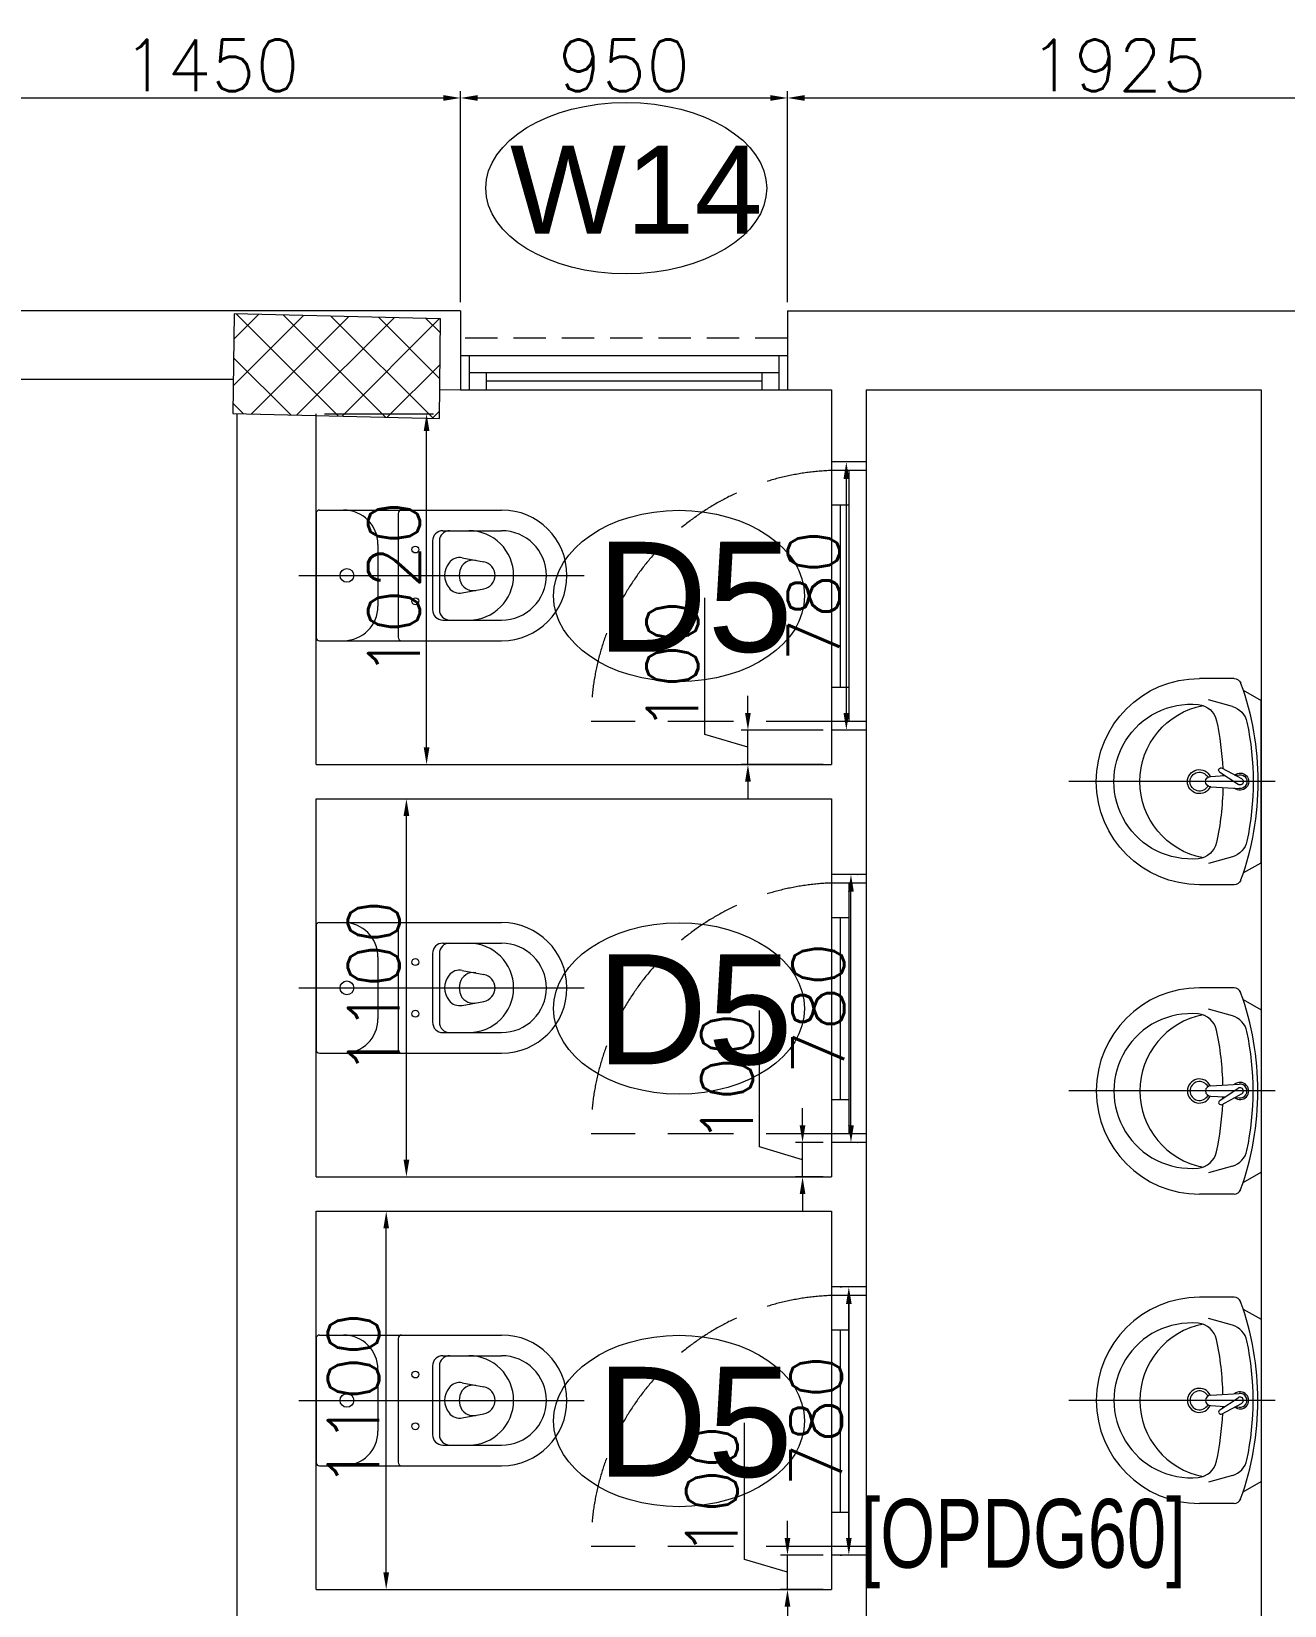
# Model space of a CAD drawing. Header units: millimetres. Extents: x -2143172 to 5255, y -610845 to 279739.
# Drawn here: x -1177132 to -1173487, y -576485 to -571906 of the extents above; entities that cross this region are included whole.
import ezdxf

# ---------------------------------------------------------------- set-up
doc = ezdxf.new("R2010")
doc.units = ezdxf.units.MM
doc.header["$LTSCALE"] = 30
doc.linetypes.add('HIDDEN', pattern=[9.525, 6.35, -3.175])
doc.linetypes.add('HIDDEN2', pattern=[0.1875, 0.125, -0.0625])
doc.layers.get('0').update_dxf_attribs({"lineweight": 5})
doc.layers.get('Defpoints').update_dxf_attribs({"lineweight": 5})
for name, color, linetype, lineweight in [('72_EGR_BASE_TEXT', 7, 'Continuous', 5), ('Al door tag', 4, 'Continuous', 5), ('Al Window tag', 5, 'Continuous', 5), ('Aluminum', 7, 'Continuous', 5), ('C-HYDR-CTCH', 6, 'Continuous', 5), ('dims.', 152, 'Continuous', 5), ('Hatch', 252, 'Continuous', 5), ('New Aluminium', 250, 'Continuous', 5), ('Proj', 7, 'HIDDEN2', 5), ('SANIT', 250, 'Continuous', 5), ('Structure', 20, 'Continuous', 5), ('Walls', 32, 'Continuous', 5)]:
    doc.layers.add(name, color=color, linetype=linetype, lineweight=lineweight)
doc.styles.add('SIMPLEX', font='SIMPLEX.shx', dxfattribs={"height": 150})
doc.styles.add('TTLB-A0-JeddahDP$0$swis721', font='swiss.ttf')
doc.styles.add('X3G_ENTITY_2587FA', font='swisscl.ttf', dxfattribs={"height": 200})
doc.dimstyles.new('Buk', dxfattribs={"dimtxt": 150, "dimasz": 50, "dimexe": 20, "dimexo": 25, "dimgap": 20, "dimtad": 1, "dimdec": 0, "dimrnd": 5, "dimdsep": 46, "dimtxsty": 'SIMPLEX', "dimcen": 0, "dimdle": 20, "dimclrd": 256, "dimclre": 256, "dimclrt": 256, "dimadec": 0, "dimazin": 0, "dimtfac": 0.0075, "dimtdec": 0, "dimtmove": 1, "dimatfit": 2, "dimldrblk": 'ARCHTICK', "dimfxl": 1, "dimtolj": 1, "dimtzin": 0, "dimlwd": -1, "dimlwe": -1, "dimarcsym": 0})

# ---------------------------------------------------------------- blocks, each defined once
blk = doc.blocks.new('WC manta')
at = {"layer": 'SANIT'}
for p, q in [((-0.12, 0.19), (0.41, 0.19)), ((-0.13, 0.18), (-0.13, -0.18)), ((0.109, 0.18), (0.109, -0.18)), ((0.209, 0.1), (0.209, -0.1)), ((0.229, 0.1), (0.229, -0.1)), ((0.239, 0.13), (0.41, 0.13)), ((0.05, 0.09), (0.05, -0.09)), ((0.2955, 0.051), (0.3581, 0.0393)), ((-0.18, 0), (0.65, 0)), ((0.2955, -0.051), (0.3581, -0.0393)), ((0.239, -0.13), (0.41, -0.13)), ((-0.12, -0.19), (0.41, -0.19))]:
    blk.add_line(p, q, dxfattribs=at)
for centre, radius in [((0.159, 0.0752), 0.01), ((-0.04, 0), 0.02), ((0.159, -0.0753), 0.01)]:
    blk.add_circle(centre, radius, dxfattribs=at)
for centre, radius, start, end in [((-0.12, 0.18), 0.01, 90, 180), ((-0.05, 0.09), 0.1, 0, 90), ((0.119, 0.18), 0.01, 90, 180), ((0.41, 0), 0.19, 270, 90), ((0.239, 0.1), 0.03, 90, 180), ((0.259, 0.1), 0.03, 90, 180), ((0.3147, 0), 0.13, 270, 90), ((0.41, 0), 0.13, 270, 90), ((0.2882, 0.0117), 0.04, 79.4289, 141.525), ((0.3029, 0), 0.0588, 141.525, 218.475), ((0.3454, 0), 0.0588, 166.4176, 193.5824), ((0.3271, 0.0044), 0.04, 79.4289, 166.4176), ((0.3507, 0), 0.04, 280.5711, 79.4289), ((0.2882, -0.0117), 0.04, 218.475, 280.5711), ((0.3271, -0.0044), 0.04, 193.5824, 280.5711), ((-0.05, -0.09), 0.1, 270, 0), ((0.239, -0.1), 0.03, 180, 270), ((0.259, -0.1), 0.03, 180, 270), ((-0.12, -0.18), 0.01, 180, 270), ((0.119, -0.18), 0.01, 180, 270)]:
    blk.add_arc(centre, radius, start, end, dxfattribs=at)
blk = doc.blocks.new('lav-manta 60')
at = {"layer": 'SANIT'}
for p, q in [((-0.2658, -0.0529), (-0.2358, 0)), ((-0.2358, 0), (0.2358, 0)), ((0, 0.04), (0, -0.56)), ((0.2658, -0.0529), (0.2358, 0)), ((-0.3, -0.0789), (-0.3, -0.18)), ((-0.2185, -0.0841), (-0.2383, -0.1537)), ((-0.015, -0.1473), (-0.0199, -0.064)), ((0.0274, -0.121), (-0.0078, -0.0673)), ((0.0389, -0.1142), (0.0087, -0.0575)), ((0.0191, -0.077), (0.0199, -0.064)), ((0.2185, -0.0841), (0.2383, -0.1537)), ((0.3, -0.0789), (0.3, -0.18)), ((0.015, -0.1473), (0.0174, -0.1057))]:
    blk.add_line(p, q, dxfattribs=at)
for centre, radius, start, end in [((0, -0.8557), 0.8457, 70.1771, 109.8229), ((-0.1608, -0.1006), 0.06, 101.8086, 164.0794), ((0, -0.8696), 0.8457, 78.1914, 101.8086), ((0, -0.0617), 0.025, 320.7474, 220.368), ((0, -0.0617), 0.02, 353.2671, 186.682), ((0.1608, -0.1006), 0.06, 15.9206, 78.1914), ((-0.28, -0.0789), 0.02, 109.8229, 180), ((0, -0.0617), 0.00966, 25.4127, 215.9577), ((0.28, -0.0789), 0.02, 0, 70.1771), ((-0.1645, -0.189), 0.06, 102.0883, 174.8142), ((0, -0.9572), 0.8457, 91.1572, 102.0883), ((0, -0.9572), 0.8457, 88.5486, 88.844), ((0.0332, -0.1176), 0.00666, 210.6852, 30.6852), ((0, -0.9572), 0.8457, 77.9117, 87.4274), ((0.1645, -0.189), 0.06, 5.1858, 77.9117), ((0, -0.18), 0.3, 180, 0), ((0, -0.1282), 0.2252, 190.6097, 349.3903), ((0, -0.18), 0.035, 115.3106, 64.6894), ((0, -0.18), 0.0275, 117.1496, 62.8504), ((0, -0.1473), 0.015, 180, 0), ((0, -0.2039), 0.2252, 174.8142, 5.1858)]:
    blk.add_arc(centre, radius, start, end, dxfattribs=at)
blk = doc.blocks.new('*D581')
at = {"layer": 'Defpoints', "color": 0, "transparency": 16777216}
for p in [(-1176304, -575338.1), (-1176099.9, -575338.1), (-1176304, -576438.1)]:
    blk.add_point(p, dxfattribs=at)
at = {"layer": 'dims.', "linetype": 'Continuous', "transparency": 16777216}
for p, q in [((-1176279, -575338.1), (-1176079.9, -575338.1)), ((-1176279, -576438.1), (-1176079.9, -576438.1))]:
    blk.add_line(p, q, dxfattribs=at)
at = {"layer": 'dims.', "transparency": 16777216}
blk.add_line((-1176099.9, -576388.1), (-1176099.9, -575388.1), dxfattribs=at)
for points in [[(-1176108.2, -575388.1), (-1176091.6, -575388.1), (-1176099.9, -575338.1)], [(-1176108.2, -576388.1), (-1176091.6, -576388.1), (-1176099.9, -576438.1)]]:
    blk.add_solid(points, dxfattribs=at)
at = {"layer": 'dims.', "transparency": 16777216, "insert": (-1176194.9, -575888.1), "char_height": 150, "attachment_point": 5, "rotation": 90, "style": 'SIMPLEX'}
blk.add_mtext('\\A1;1100', dxfattribs=at)
blk = doc.blocks.new('_ArchTick')
at = {"color": 0, "linetype": 'ByBlock', "const_width": 0.15}
blk.add_lwpolyline([(-0.5, -0.5), (0.5, 0.5)], dxfattribs=at)
blk = doc.blocks.new('*D582')
at = {"layer": 'Defpoints', "color": 0, "transparency": 16777216}
for p in [(-1176304, -574138.1), (-1176041.1, -574138.1), (-1176304, -575238.1)]:
    blk.add_point(p, dxfattribs=at)
at = {"layer": 'dims.', "linetype": 'Continuous', "transparency": 16777216}
for p, q in [((-1176279, -574138.1), (-1176021.1, -574138.1)), ((-1176279, -575238.1), (-1176021.1, -575238.1))]:
    blk.add_line(p, q, dxfattribs=at)
at = {"layer": 'dims.', "transparency": 16777216}
blk.add_line((-1176041.1, -575188.1), (-1176041.1, -574188.1), dxfattribs=at)
for points in [[(-1176049.4, -574188.1), (-1176032.7, -574188.1), (-1176041.1, -574138.1)], [(-1176049.4, -575188.1), (-1176032.7, -575188.1), (-1176041.1, -575238.1)]]:
    blk.add_solid(points, dxfattribs=at)
at = {"layer": 'dims.', "transparency": 16777216, "insert": (-1176136.1, -574688.1), "char_height": 150, "attachment_point": 5, "rotation": 90, "style": 'SIMPLEX'}
blk.add_mtext('\\A1;1100', dxfattribs=at)
blk = doc.blocks.new('*D583')
at = {"layer": 'Defpoints', "color": 0, "transparency": 16777216}
for p in [(-1176304, -573018.1), (-1175982.4, -573018.1), (-1176304, -574038.1)]:
    blk.add_point(p, dxfattribs=at)
at = {"layer": 'dims.', "linetype": 'Continuous', "transparency": 16777216}
for p, q in [((-1176279, -573018.1), (-1175962.4, -573018.1)), ((-1176279, -574038.1), (-1175962.4, -574038.1))]:
    blk.add_line(p, q, dxfattribs=at)
at = {"layer": 'dims.', "transparency": 16777216}
blk.add_line((-1175982.4, -573988.1), (-1175982.4, -573068.1), dxfattribs=at)
for points in [[(-1175990.7, -573068.1), (-1175974, -573068.1), (-1175982.4, -573018.1)], [(-1175990.7, -573988.1), (-1175974, -573988.1), (-1175982.4, -574038.1)]]:
    blk.add_solid(points, dxfattribs=at)
at = {"layer": 'dims.', "transparency": 16777216, "insert": (-1176077.4, -573528.1), "char_height": 150, "attachment_point": 5, "rotation": 90, "style": 'SIMPLEX'}
blk.add_mtext('\\A1;1020', dxfattribs=at)
blk = doc.blocks.new('*D586')
at = {"layer": 'Defpoints', "color": 0, "transparency": 16777216}
for p in [(-1174932.5, -576338.1), (-1174804, -576338.1), (-1174804, -576438.1)]:
    blk.add_point(p, dxfattribs=at)
at = {"layer": 'dims.', "transparency": 16777216}
for p, q in [((-1175057.5, -576350.6), (-1175057.5, -575953.5)), ((-1174932.5, -576288.1), (-1174932.5, -576238.1)), ((-1174932.5, -576388.1), (-1175057.5, -576350.6)), ((-1174932.5, -576438.1), (-1174932.5, -576338.1)), ((-1174932.5, -576438.1), (-1174932.5, -576338.1)), ((-1174932.5, -576488.1), (-1174932.5, -576538.1))]:
    blk.add_line(p, q, dxfattribs=at)
at = {"layer": 'dims.', "linetype": 'Continuous', "transparency": 16777216}
for p, q in [((-1174829, -576338.1), (-1174952.5, -576338.1)), ((-1174829, -576438.1), (-1174952.5, -576438.1))]:
    blk.add_line(p, q, dxfattribs=at)
at = {"layer": 'dims.', "transparency": 16777216}
for points in [[(-1174940.9, -576288.1), (-1174924.2, -576288.1), (-1174932.5, -576338.1)], [(-1174940.9, -576488.1), (-1174924.2, -576488.1), (-1174932.5, -576438.1)]]:
    blk.add_solid(points, dxfattribs=at)
at = {"layer": 'dims.', "transparency": 16777216, "insert": (-1175152.5, -576152.1), "char_height": 150, "attachment_point": 5, "rotation": 90, "style": 'SIMPLEX'}
blk.add_mtext('\\A1;100', dxfattribs=at)
blk = doc.blocks.new('*D587')
at = {"layer": 'Defpoints', "color": 0, "transparency": 16777216}
for p in [(-1174754, -575558.1), (-1174754, -575558.1), (-1174754, -576338.1)]:
    blk.add_point(p, dxfattribs=at)
at = {"layer": 'dims.', "linetype": 'Continuous', "transparency": 16777216}
for p, q in [((-1174779, -575558.1), (-1174774, -575558.1)), ((-1174779, -576338.1), (-1174774, -576338.1))]:
    blk.add_line(p, q, dxfattribs=at)
at = {"layer": 'dims.', "transparency": 16777216}
blk.add_line((-1174754, -576288.1), (-1174754, -575608.1), dxfattribs=at)
for points in [[(-1174762.4, -575608.1), (-1174745.7, -575608.1), (-1174754, -575558.1)], [(-1174762.4, -576288.1), (-1174745.7, -576288.1), (-1174754, -576338.1)]]:
    blk.add_solid(points, dxfattribs=at)
at = {"layer": 'dims.', "transparency": 16777216, "insert": (-1174849, -575948.1), "char_height": 150, "attachment_point": 5, "rotation": 90, "style": 'SIMPLEX'}
blk.add_mtext('\\A1;780', dxfattribs=at)
blk = doc.blocks.new('*D588')
at = {"layer": 'Defpoints', "color": 0, "transparency": 16777216}
for p in [(-1174888.7, -575138.1), (-1174804, -575138.1), (-1174804, -575238.1)]:
    blk.add_point(p, dxfattribs=at)
at = {"layer": 'dims.', "transparency": 16777216}
for p, q in [((-1175013.7, -575150.6), (-1175013.7, -574753.5)), ((-1174888.7, -575088.1), (-1174888.7, -575038.1)), ((-1174888.7, -575188.1), (-1175013.7, -575150.6)), ((-1174888.7, -575238.1), (-1174888.7, -575138.1)), ((-1174888.7, -575238.1), (-1174888.7, -575138.1)), ((-1174888.7, -575288.1), (-1174888.7, -575338.1))]:
    blk.add_line(p, q, dxfattribs=at)
at = {"layer": 'dims.', "linetype": 'Continuous', "transparency": 16777216}
for p, q in [((-1174829, -575138.1), (-1174908.7, -575138.1)), ((-1174829, -575238.1), (-1174908.7, -575238.1))]:
    blk.add_line(p, q, dxfattribs=at)
at = {"layer": 'dims.', "transparency": 16777216}
for points in [[(-1174897, -575088.1), (-1174880.4, -575088.1), (-1174888.7, -575138.1)], [(-1174897, -575288.1), (-1174880.4, -575288.1), (-1174888.7, -575238.1)]]:
    blk.add_solid(points, dxfattribs=at)
at = {"layer": 'dims.', "transparency": 16777216, "insert": (-1175108.7, -574952.1), "char_height": 150, "attachment_point": 5, "rotation": 90, "style": 'SIMPLEX'}
blk.add_mtext('\\A1;100', dxfattribs=at)
blk = doc.blocks.new('*D589')
at = {"layer": 'Defpoints', "color": 0, "transparency": 16777216}
for p in [(-1174754, -574358.1), (-1174747.8, -574358.1), (-1174754, -575138.1)]:
    blk.add_point(p, dxfattribs=at)
at = {"layer": 'dims.', "linetype": 'Continuous', "transparency": 16777216}
for p, q in [((-1174729, -574358.1), (-1174727.8, -574358.1)), ((-1174729, -575138.1), (-1174727.8, -575138.1))]:
    blk.add_line(p, q, dxfattribs=at)
at = {"layer": 'dims.', "transparency": 16777216}
blk.add_line((-1174747.8, -575088.1), (-1174747.8, -574408.1), dxfattribs=at)
for points in [[(-1174756.2, -574408.1), (-1174739.5, -574408.1), (-1174747.8, -574358.1)], [(-1174756.2, -575088.1), (-1174739.5, -575088.1), (-1174747.8, -575138.1)]]:
    blk.add_solid(points, dxfattribs=at)
at = {"layer": 'dims.', "transparency": 16777216, "insert": (-1174842.8, -574748.1), "char_height": 150, "attachment_point": 5, "rotation": 90, "style": 'SIMPLEX'}
blk.add_mtext('\\A1;780', dxfattribs=at)
blk = doc.blocks.new('*D590')
at = {"layer": 'Defpoints', "color": 0, "transparency": 16777216}
for p in [(-1175047.6, -573938.1), (-1174804, -573938.1), (-1174804, -574038.1)]:
    blk.add_point(p, dxfattribs=at)
at = {"layer": 'dims.', "transparency": 16777216}
for p, q in [((-1175172.6, -573950.6), (-1175172.6, -573553.5)), ((-1175047.6, -573888.1), (-1175047.6, -573838.1)), ((-1175047.6, -573988.1), (-1175172.6, -573950.6)), ((-1175047.6, -574038.1), (-1175047.6, -573938.1)), ((-1175047.6, -574038.1), (-1175047.6, -573938.1)), ((-1175047.6, -574088.1), (-1175047.6, -574138.1))]:
    blk.add_line(p, q, dxfattribs=at)
at = {"layer": 'dims.', "linetype": 'Continuous', "transparency": 16777216}
for p, q in [((-1174829, -573938.1), (-1175067.6, -573938.1)), ((-1174829, -574038.1), (-1175067.6, -574038.1))]:
    blk.add_line(p, q, dxfattribs=at)
at = {"layer": 'dims.', "transparency": 16777216}
for points in [[(-1175055.9, -573888.1), (-1175039.2, -573888.1), (-1175047.6, -573938.1)], [(-1175055.9, -574088.1), (-1175039.2, -574088.1), (-1175047.6, -574038.1)]]:
    blk.add_solid(points, dxfattribs=at)
at = {"layer": 'dims.', "transparency": 16777216, "insert": (-1175267.6, -573752.1), "char_height": 150, "attachment_point": 5, "rotation": 90, "style": 'SIMPLEX'}
blk.add_mtext('\\A1;100', dxfattribs=at)
blk = doc.blocks.new('*D591')
at = {"layer": 'Defpoints', "color": 0, "transparency": 16777216}
for p in [(-1174754, -573158.1), (-1174761.3, -573938.1), (-1174754, -573938.1)]:
    blk.add_point(p, dxfattribs=at)
at = {"layer": 'dims.', "linetype": 'Continuous', "transparency": 16777216}
for p, q in [((-1174779, -573158.1), (-1174781.3, -573158.1)), ((-1174779, -573938.1), (-1174781.3, -573938.1))]:
    blk.add_line(p, q, dxfattribs=at)
at = {"layer": 'dims.', "transparency": 16777216}
blk.add_line((-1174761.3, -573208.1), (-1174761.3, -573888.1), dxfattribs=at)
for points in [[(-1174769.6, -573208.1), (-1174753, -573208.1), (-1174761.3, -573158.1)], [(-1174769.6, -573888.1), (-1174753, -573888.1), (-1174761.3, -573938.1)]]:
    blk.add_solid(points, dxfattribs=at)
at = {"layer": 'dims.', "transparency": 16777216, "insert": (-1174856.3, -573548.1), "char_height": 150, "attachment_point": 5, "rotation": 90, "style": 'SIMPLEX'}
blk.add_mtext('\\A1;780', dxfattribs=at)
blk = doc.blocks.new('*D218')
at = {"layer": 'Defpoints', "color": 0, "transparency": 16777216}
for p in [(-1175883.8, -572099.3), (-1177334, -572718.1, 0), (-1175883.8, -572718.1)]:
    blk.add_point(p, dxfattribs=at)
at = {"layer": 'dims.', "linetype": 'Continuous', "transparency": 16777216}
for p, q in [((-1177334, -572693.1), (-1177334, -572079.3)), ((-1175883.8, -572693.1), (-1175883.8, -572079.3))]:
    blk.add_line(p, q, dxfattribs=at)
at = {"layer": 'dims.', "transparency": 16777216}
blk.add_line((-1177284, -572099.3), (-1175933.8, -572099.3), dxfattribs=at)
for points in [[(-1177284, -572091), (-1177284, -572107.6), (-1177334, -572099.3)], [(-1175933.8, -572091), (-1175933.8, -572107.6), (-1175883.8, -572099.3)]]:
    blk.add_solid(points, dxfattribs=at)
at = {"layer": 'dims.', "transparency": 16777216, "insert": (-1176608.9, -572004.3), "char_height": 150, "attachment_point": 5, "style": 'SIMPLEX'}
blk.add_mtext('\\A1;1450', dxfattribs=at)
blk = doc.blocks.new('*D219')
at = {"layer": 'Defpoints', "color": 0, "transparency": 16777216}
for p in [(-1174932.5, -572099.3), (-1175883.8, -572718.1), (-1174932.5, -572718.1)]:
    blk.add_point(p, dxfattribs=at)
at = {"layer": 'dims.', "linetype": 'Continuous', "transparency": 16777216}
for p, q in [((-1175883.8, -572693.1), (-1175883.8, -572079.3)), ((-1174932.5, -572693.1), (-1174932.5, -572079.3))]:
    blk.add_line(p, q, dxfattribs=at)
at = {"layer": 'dims.', "transparency": 16777216}
blk.add_line((-1175833.8, -572099.3), (-1174982.5, -572099.3), dxfattribs=at)
for points in [[(-1175833.8, -572091), (-1175833.8, -572107.6), (-1175883.8, -572099.3)], [(-1174982.5, -572091), (-1174982.5, -572107.6), (-1174932.5, -572099.3)]]:
    blk.add_solid(points, dxfattribs=at)
at = {"layer": 'dims.', "transparency": 16777216, "insert": (-1175408.1, -572004.3), "char_height": 150, "attachment_point": 5, "style": 'SIMPLEX'}
blk.add_mtext('\\A1;950', dxfattribs=at)
blk = doc.blocks.new('*D220')
at = {"layer": 'Defpoints', "color": 0, "transparency": 16777216}
for p in [(-1173008.9, -572099.3), (-1174932.5, -572718.1), (-1173008.9, -572718.1, 0)]:
    blk.add_point(p, dxfattribs=at)
at = {"layer": 'dims.', "linetype": 'Continuous', "transparency": 16777216}
for p, q in [((-1174932.5, -572693.1), (-1174932.5, -572079.3)), ((-1173008.9, -572693.1), (-1173008.9, -572079.3))]:
    blk.add_line(p, q, dxfattribs=at)
at = {"layer": 'dims.', "transparency": 16777216}
blk.add_line((-1174882.5, -572099.3), (-1173058.9, -572099.3), dxfattribs=at)
for points in [[(-1174882.5, -572091), (-1174882.5, -572107.6), (-1174932.5, -572099.3)], [(-1173058.9, -572091), (-1173058.9, -572107.6), (-1173008.9, -572099.3)]]:
    blk.add_solid(points, dxfattribs=at)
at = {"layer": 'dims.', "transparency": 16777216, "insert": (-1173970.7, -572004.3), "char_height": 150, "attachment_point": 5, "style": 'SIMPLEX'}
blk.add_mtext('\\A1;1925', dxfattribs=at)
blk = doc.blocks.new('A$C47696aed')
at = {"layer": 'Hatch'}
h = blk.add_hatch(dxfattribs=at)
h.set_pattern_fill('ANSI37', color=256, scale=30)
h.paths.add_polyline_path([(50952.7, 21917.9), (50348.7, 21909.7), (50352.6, 21621.3), (50956.6, 21629.5)])
h.paths.add_polyline_path([(43791.9, 21910.1), (43208.4, 21904.7), (43188.5, 21613.3), (43772, 21618.7)])
h.paths.add_polyline_path([(29414.9, 21902.8), (28815.8, 21898.7), (28810.1, 21605.6), (29409.2, 21609.7)])
h.paths.add_polyline_path([(36600.2, 21904.9), (35999, 21897.4), (35990.7, 21611.8), (36591.9, 21619.3)])
h.paths.add_polyline_path([(22195.7, 21912), (21589.3, 21890.2), (21603.8, 21597.6), (22210.2, 21619.5)])
h.paths.add_polyline_path([(15459.1, 21901.7), (14237.2, 21925.6), (14230.7, 21629.5), (15452.7, 21605.5)])
h.paths.add_polyline_path([(15473.2, 14701.6), (14258.2, 14685.8), (14244.7, 14393.4), (15459.7, 14409.1)])
h.paths.add_polyline_path([(15447.1, 7508.4), (14244, 7492.4), (14238.3, 7199.4), (15441.4, 7215.3)])
h.paths.add_polyline_path([(15465.6, 309.7), (14269, 298.3), (14271.8, 3.8), (15468.5, 15.2)])
h.paths.add_polyline_path([(7830.6, 311.8), (7227.1, 308.1), (7237.7, 22.6), (7841.3, 26.3)])
h.paths.add_polyline_path([(7815.2, 7509.8), (7218.4, 7511.4), (7218.2, 7210.2), (7815.1, 7208.6)])
h.paths.add_polyline_path([(7825.1, 14699.4), (7205.8, 14700.6), (7195.2, 14397.6), (7814.5, 14396.4)])
h.paths.add_polyline_path([(7801.7, 21878.7), (7201.1, 21893.2), (7197.5, 21603.6), (7798.1, 21589.1)])
h.paths.add_polyline_path([(602.6, 21876.9), (0, 21899.6), (1.9, 21611.2), (604.5, 21588.5)])
h.paths.add_polyline_path([(610.4, 7498.6), (8.3, 7491.6), (11.7, 7200), (613.7, 7206.9)])
h.paths.add_polyline_path([(627.9, 303.9), (29.5, 302.9), (34.3, 2.3), (632.7, 3.3)])
h.paths.add_polyline_path([(22214.6, 317.2), (21608.9, 304.3), (21614.6, 3.1), (22220.3, 16)])
h.paths.add_polyline_path([(22208.1, 7509.7), (21613.7, 7492.1), (21615.8, 7195.5), (22210.2, 7213.1)])
h.paths.add_polyline_path([(22199.3, 14717.7), (21600.4, 14710), (21604.4, 14409.9), (22203.4, 14417.6)])
h.paths.add_polyline_path([(29399.7, 14702.4), (28797.7, 14707.1), (28802, 14415), (29403.9, 14410.3)])
h.paths.add_polyline_path([(29403.4, 7519.8), (28799.6, 7502.2), (28813, 7202.1), (29413.1, 7223.2)])
h.paths.add_polyline_path([(29419.5, 303.8), (28815.7, 310.4), (28813.3, 24.7), (29417.2, 18.1)])
h.paths.add_polyline_path([(36618, 314.2), (36020.7, 299.7), (36029.7, 0), (36627, 14.6)])
h.paths.add_polyline_path([(36610.7, 7502.6), (36009.5, 7504.5), (36010.6, 7207.3), (36611.9, 7205.4)])
h.paths.add_polyline_path([(36574.3, 14706.4), (35993.4, 14711.1), (36013.1, 14421.3), (36594, 14416.6)])
h.paths.add_polyline_path([(43777.6, 14705.7), (43180, 14719.4), (43182, 14427.5), (43779.6, 14413.8)])
h.paths.add_polyline_path([(43778.6, 7507.1), (43210.2, 7499.5), (43212, 7205.4), (43780.5, 7213)])
h.paths.add_polyline_path([(43815.7, 310), (43210.4, 307.3), (43211.8, 2.8), (43817, 5.4)])
h.paths.add_polyline_path([(50989.9, 309.5), (50401.9, 325.5), (50388.7, 18.3), (50976.7, 2.3)])
h.paths.add_polyline_path([(50974.1, 7508.9), (50370.9, 7510), (50368.9, 7213.4), (50972.2, 7212.3)])
at = {"layer": 'C-HYDR-CTCH', "color": 4, "flags": 128}
blk.add_lwpolyline([(7798.1, 21589.1), (7801.7, 21878.7), (7201.1, 21893.2), (7197.5, 21603.6), (7798.1, 21589.1)], dxfattribs=at)
blk = doc.blocks.new('A$C0C3303C6')
at = {"layer": 'Al Window tag'}
blk.add_ellipse((6.5, 436.3), major_axis=(408.6, 0), ratio=0.610025, dxfattribs=at)
at = {"layer": 'Al Window tag', "insert": (-331.7, 560.1, 0), "char_height": 256, "attachment_point": 1, "style": 'TTLB-A0-JeddahDP$0$swis721'}
blk.add_mtext_dynamic_manual_height_columns('W14', width=1569.457, gutter_width=9406.5, heights=[480.3], dxfattribs=at)
blk = doc.blocks.new('A$C39C6726A')
at = {"layer": 'New Aluminium', "linetype": 'HIDDEN'}
blk.add_line((25, 100), (25, 800), dxfattribs=at)
at = {"layer": 'New Aluminium'}
for p, q in [((780, 100), (0, 100)), ((25, 0), (25, 100)), ((125, 100), (125, 50)), ((655, 100), (655, 50)), ((755, 0), (755, 100)), ((755, 50), (25, 50)), ((655, 75), (125, 75)), ((780, 0), (0, 0))]:
    blk.add_line(p, q, dxfattribs=at)
at = {"layer": 'New Aluminium', "linetype": 'HIDDEN'}
blk.add_arc((29.3, 73.9), 726.2, 2.0631, 90.3405, dxfattribs=at)
blk = doc.blocks.new('A$C23F03E74')
at = {"layer": 'Al door tag'}
blk.add_ellipse((-365, 0), major_axis=(365, 0), ratio=0.682917, dxfattribs=at)
at = {"layer": 'Al door tag', "insert": (-605.2, 157.7), "char_height": 320, "attachment_point": 1, "style": 'TTLB-A0-JeddahDP$0$swis721'}
blk.add_mtext_dynamic_manual_height_columns('D5', width=1569.457, gutter_width=9406.5, heights=[480.3], dxfattribs=at)

msp = doc.modelspace()

# ---------------------------------------------------------------- linework, layer by layer
at = {"layer": 'Aluminum'}
for p, q in [((-1175883.8, -572848.1, 0.1), (-1174932.5, -572848.1, 0.1)), ((-1175858.8, -572848.1, 0.1), (-1175858.8, -572948.1, 0.1)), ((-1174957.5, -572848.1, 0.1), (-1174957.5, -572948.1, 0.1)), ((-1175858.8, -572898.1, 0.1), (-1174957.5, -572898.1, 0.1)), ((-1175808.8, -572898.1, 0.1), (-1175808.8, -572948.1, 0.1)), ((-1175007.5, -572923.1, 0.1), (-1175808.8, -572923.1, 0.1)), ((-1175007.5, -572898.1, 0.1), (-1175007.5, -572948.1, 0.1)), ((-1175883.8, -572948.1, 0.1), (-1174932.5, -572948.1, 0.1))]:
    msp.add_line(p, q, dxfattribs=at)
at = {"layer": 'Proj', "linetype": 'HIDDEN2', "ltscale": 25}
msp.add_line((-1174932.5, -572798.1, 0.1), (-1175883.8, -572798.1, 0.1), dxfattribs=at)
at = {"layer": 'Walls'}
for p, q in [((-1175883.8, -572718.1, 0.1), (-1177334, -572718.1, 0.1)), ((-1175883.8, -572718.1, 0.1), (-1175883.8, -572948.1, 0.1)), ((-1174932.5, -572718.1, 0.1), (-1173008.9, -572718.1, 0.1)), ((-1174932.5, -572718.1, 0.1), (-1174932.5, -572948.1, 0.1)), ((-1176544.7, -572918, 0.1), (-1177334, -572918.3, 0.1)), ((-1175944.2, -572947.4, 0.1), (-1175883.8, -572948.1, 0.1)), ((-1174932.5, -572948.1, 0.1), (-1174804, -572948.1, 0.1)), ((-1174804, -572948.1, 0.1), (-1174804, -573158.1, 0.1)), ((-1174704, -572948.1, 0.1), (-1173554, -572948.1, 0.1)), ((-1174704, -572948.1, 0.1), (-1174704, -573158.1, 0.1)), ((-1173554, -572948.1, 0.1), (-1173554, -576558.1, 0.1)), ((-1176534, -573018.1, 0.1), (-1176534, -578228.1, 0.1)), ((-1176304, -574038.1, 0.1), (-1176304, -573018.1, 0.1)), ((-1174704, -573158.1, 0.1), (-1174804, -573158.1, 0.1)), ((-1174804, -573938.1, 0.1), (-1174804, -574038.1, 0.1)), ((-1174704, -573938.1, 0.1), (-1174804, -573938.1, 0.1)), ((-1174704, -573938.1, 0.1), (-1174704, -574358.1, 0.1)), ((-1176304, -574038.1, 0.1), (-1174804, -574038.1, 0.1)), ((-1176304, -575238.1, 0.1), (-1176304, -574138.1, 0.1)), ((-1176304, -574138.1, 0.1), (-1174804, -574138.1, 0.1)), ((-1174804, -574138.1, 0.1), (-1174804, -574358.1, 0.1)), ((-1174704, -574358.1, 0.1), (-1174804, -574358.1, 0.1)), ((-1174804, -575138.1, 0.1), (-1174804, -575238.1, 0.1)), ((-1174704, -575138.1, 0.1), (-1174804, -575138.1, 0.1)), ((-1174704, -575138.1, 0.1), (-1174704, -575558.1, 0.1)), ((-1176304, -575238.1, 0.1), (-1174804, -575238.1, 0.1)), ((-1176304, -576438.1, 0.1), (-1176304, -575338.1, 0.1)), ((-1176304, -575338.1, 0.1), (-1174804, -575338.1, 0.1)), ((-1174804, -575338.1, 0.1), (-1174804, -575558.1, 0.1)), ((-1174704, -575558.1, 0.1), (-1174804, -575558.1, 0.1)), ((-1174804, -576338.1, 0.1), (-1174804, -576438.1, 0.1)), ((-1174704, -576338.1, 0.1), (-1174804, -576338.1, 0.1)), ((-1174704, -576338.1, 0.1), (-1174704, -576758.1, 0.1)), ((-1176304, -576438.1, 0.1), (-1174804, -576438.1, 0.1))]:
    msp.add_line(p, q, dxfattribs=at)

# ---------------------------------------------------------------- block references
at = {"layer": 'Al door tag'}
for p in [(-1174882.9, -573548.1, 0.1), (-1174882.9, -574748.1, 0.1), (-1174882.9, -575948.1, 0.1)]:
    msp.add_blockref('A$C23F03E74', p, dxfattribs=at)
at = {"layer": 'Al Window tag'}
msp.add_blockref('A$C0C3303C6', (-1175408.1, -572798.1, 0.1), dxfattribs=at)
at = {"layer": 'New Aluminium', "linetype": 'HIDDEN', "rotation": 90.00188716846039}
for p in [(-1174704, -573938.1, 0.1), (-1174704, -575138.1, 0.1), (-1174704, -576338.1, 0.1)]:
    msp.add_blockref('A$C39C6726A', p, dxfattribs=at)
at = {"layer": 'SANIT', "xscale": 999.9999999999995, "yscale": 999.9999999999995, "zscale": 999.9999999999995}
for p in [(-1176174, -573488.1, 0.1), (-1176174, -574688.1, 0.1), (-1176174, -575888.1, 0.1)]:
    msp.add_blockref('WC manta', p, dxfattribs=at)
at = {"layer": 'SANIT', "yscale": 1000.000000000223, "zscale": 1000.000000000223, "rotation": 270}
for p, xscale in [((-1173554, -574088.1, 0.1), -1000.000000000223), ((-1173554, -574988.1, 0.1), 1000.000000000223), ((-1173554, -575888.1, 0.1), 1000.000000000223)]:
    msp.add_blockref('lav-manta 60', p, dxfattribs=dict(at, xscale=xscale))
at = {"layer": 'Structure', "color": 3}
msp.add_blockref('A$C47696aed', (-1183743.4, -594620.4, 0.1), dxfattribs=at)

# ---------------------------------------------------------------- texts
at = {"layer": '72_EGR_BASE_TEXT', "insert": (-1174246.8, -576174.9, 0.1), "char_height": 200, "attachment_point": 2, "style": 'X3G_ENTITY_2587FA'}
msp.add_mtext('[OPDG60]', dxfattribs=at)

# ---------------------------------------------------------------- dimensions: what is measured, and where the dimension line sits
at = {"layer": 'dims.'}
for base, p1, p2, picture, middle in [((-1175883.8, -572099.3, 0.1), (-1177334, -572718.1, 0.1), (-1175883.8, -572718.1, 0.1), '*D218', (-1176608.9, -572004.3, 0.1)), ((-1174932.5, -572099.3, 0.1), (-1175883.8, -572718.1, 0.1), (-1174932.5, -572718.1, 0.1), '*D219', (-1175408.1, -572004.3, 0.1)), ((-1173008.9, -572099.3, 0.1), (-1174932.5, -572718.1, 0.1), (-1173008.9, -572718.1, 0.1), '*D220', (-1173970.7, -572004.3, 0.1))]:
    dim = msp.add_linear_dim(base=base, p1=p1, p2=p2, dimstyle='Buk', dxfattribs=at)
    dim.commit()
    dim.dimension.update_dxf_attribs({"geometry": picture, "text_midpoint": middle})
for base, p1, p2, picture, middle in [((-1175982.4, -573018.1, 0.1), (-1176304, -574038.1, 0.1), (-1176304, -573018.1, 0.1), '*D583', (-1176077.4, -573528.1, 0.1)), ((-1174761.3, -573938.1, 0.1), (-1174754, -573158.1, 0.1), (-1174754, -573938.1, 0.1), '*D591', (-1174856.3, -573548.1, 0.1)), ((-1175047.6, -573938.1, 0.1), (-1174804, -574038.1, 0.1), (-1174804, -573938.1, 0.1), '*D590', (-1175267.6, -573930.6, 0.1)), ((-1176041.1, -574138.1, 0.1), (-1176304, -575238.1, 0.1), (-1176304, -574138.1, 0.1), '*D582', (-1176136.1, -574688.1, 0.1)), ((-1174747.8, -574358.1, 0.1), (-1174754, -575138.1, 0.1), (-1174754, -574358.1, 0.1), '*D589', (-1174842.8, -574748.1, 0.1)), ((-1174888.7, -575138.1, 0.1), (-1174804, -575238.1, 0.1), (-1174804, -575138.1, 0.1), '*D588', (-1175108.7, -575130.6, 0.1)), ((-1176099.9, -575338.1, 0.1), (-1176304, -576438.1, 0.1), (-1176304, -575338.1, 0.1), '*D581', (-1176194.9, -575888.1, 0.1)), ((-1174754, -575558.1, 0.1), (-1174754, -576338.1, 0.1), (-1174754, -575558.1, 0.1), '*D587', (-1174849, -575948.1, 0.1)), ((-1174932.5, -576338.1, 0.1), (-1174804, -576438.1, 0.1), (-1174804, -576338.1, 0.1), '*D586', (-1175152.5, -576330.6, 0.1))]:
    dim = msp.add_linear_dim(base=base, p1=p1, p2=p2, angle=90, dimstyle='Buk', dxfattribs=at)
    dim.commit()
    dim.dimension.update_dxf_attribs({"geometry": picture, "text_midpoint": middle})

doc.saveas('drawing.dxf')
